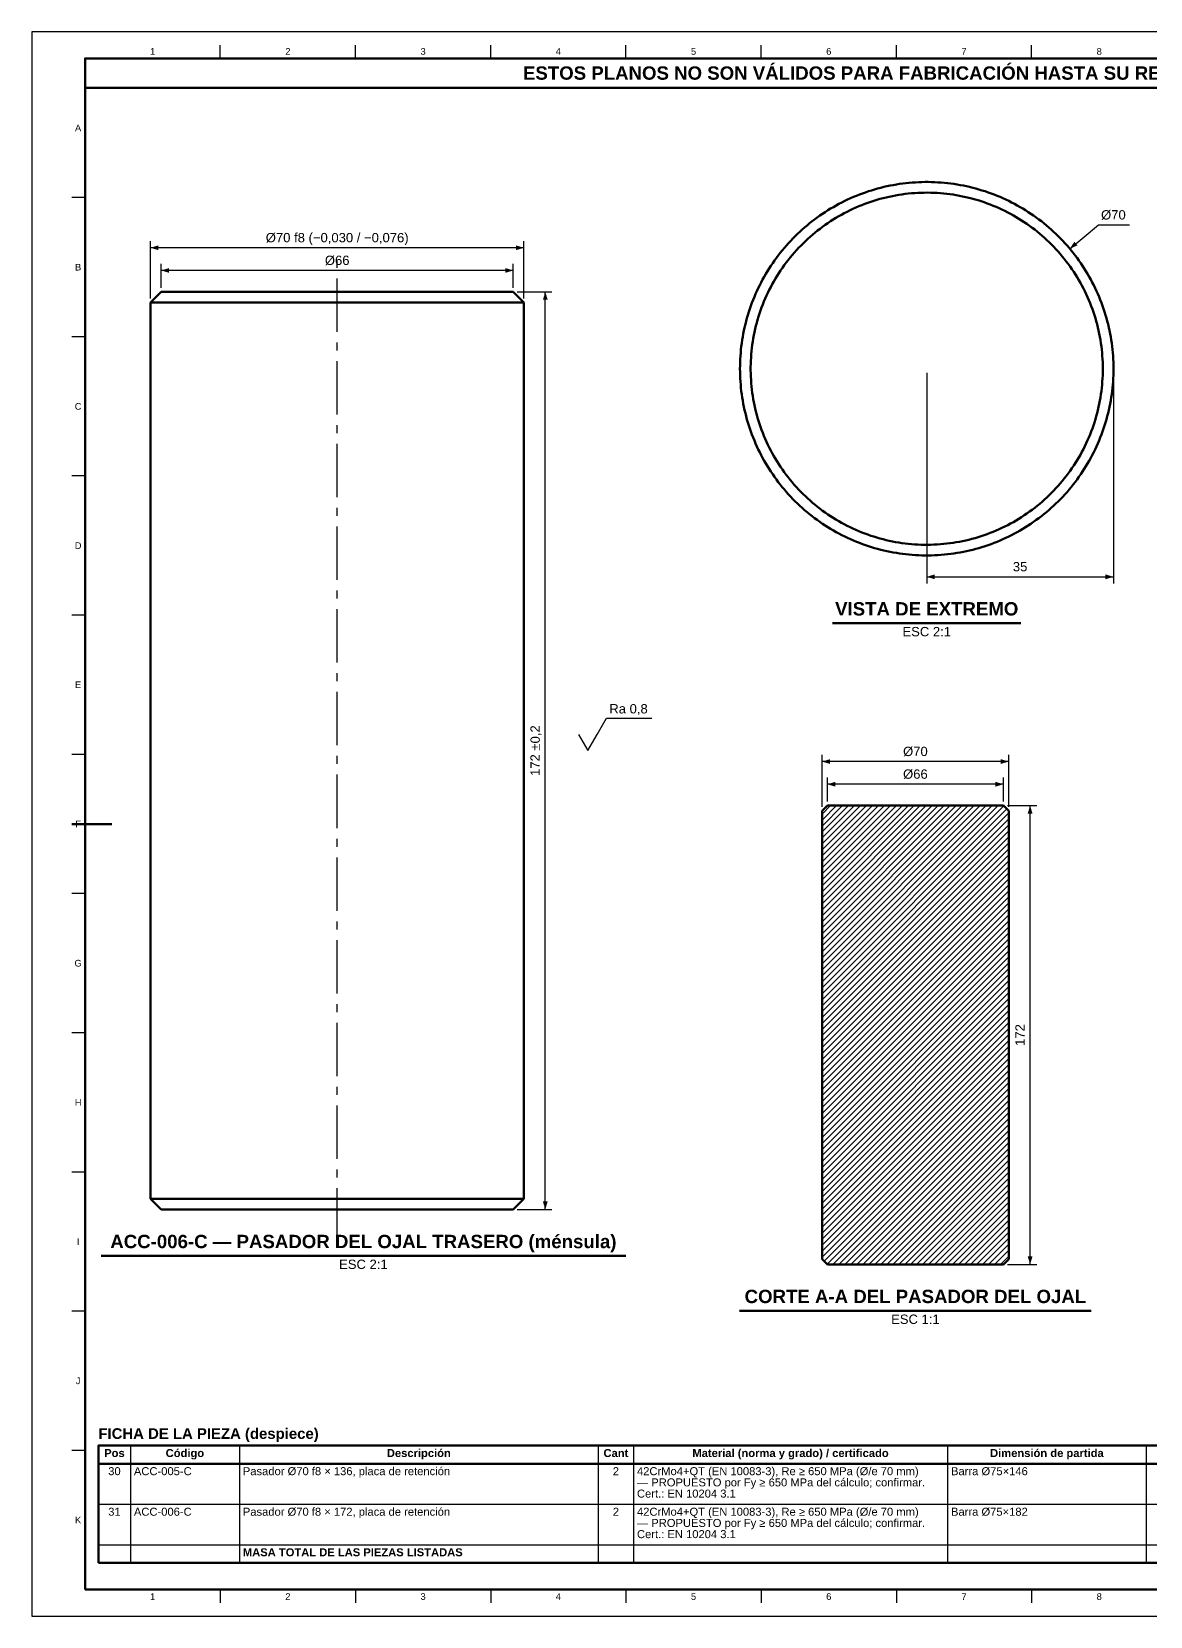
# Model space of a CAD drawing. Header units: millimetres. Extents: x 0 to 841, y 0 to 594.
# Drawn here: x 0 to 419, y 0 to 594 of the extents above; entities that cross this region are included whole.
import ezdxf
from ezdxf.enums import TextEntityAlignment as Align

# ---------------------------------------------------------------- set-up
doc = ezdxf.new("R2010")
doc.units = ezdxf.units.MM
doc.linetypes.add('EJE', pattern=[31, 20, -4, 3, -4])
for name, color, linetype, lineweight in [('ACH', 7, 'CONTINUOUS', 13), ('COTA', 7, 'CONTINUOUS', 25), ('EJE', 7, 'EJE', 25), ('FINA', 7, 'CONTINUOUS', 25), ('MARCO', 7, 'CONTINUOUS', 70), ('TXT', 7, 'CONTINUOUS', 25), ('VIS', 7, 'CONTINUOUS', 50)]:
    doc.layers.add(name, color=color, linetype=linetype, lineweight=lineweight)
doc.styles.add('STD', font='LiberationSans-Regular.ttf')
doc.styles.add('STDB', font='LiberationSans-Bold.ttf')

msp = doc.modelspace()

# ---------------------------------------------------------------- hatches: boundary and pattern name
at = {"layer": 'ACH'}
h = msp.add_hatch(dxfattribs=at)
h.set_pattern_fill('ANSI31', scale=0.5)
h.paths.add_polyline_path([(366.25, 301.91), (366.25, 133.91), (364.25, 131.91), (298.25, 131.91), (296.25, 133.91), (296.25, 301.91), (298.25, 303.91), (364.25, 303.91)])

# ---------------------------------------------------------------- linework, layer by layer
at = {"layer": 'COTA'}
for p, q in [((389.12, 512.65), (399.85, 521.65)), ((399.85, 521.65), (411.46, 521.65)), ((44.52, 494), (44.52, 515.5)), ((184.52, 513), (44.52, 513)), ((184.52, 494), (184.52, 515.5)), ((48.52, 498), (48.52, 507)), ((180.52, 498), (180.52, 507)), ((180.52, 504.5), (48.52, 504.5)), ((182.02, 496.5), (195.02, 496.5)), ((192.52, 152.5), (192.52, 496.5)), ((335.5, 466.16), (335.5, 387.16)), ((405.5, 466.16), (405.5, 387.16)), ((335.5, 389.66), (405.5, 389.66)), ((296.25, 303.41), (296.25, 322.91)), ((366.25, 303.41), (366.25, 322.91)), ((366.25, 320.41), (296.25, 320.41)), ((298.25, 305.41), (298.25, 314.41)), ((364.25, 311.91), (298.25, 311.91)), ((364.25, 305.41), (364.25, 314.41)), ((365.75, 303.91), (376.75, 303.91)), ((374.25, 131.91), (374.25, 303.91)), ((182.02, 152.5), (195.02, 152.5)), ((365.75, 131.91), (376.75, 131.91))]:
    msp.add_line(p, q, dxfattribs=at)
for points in [[(212.02, 330.6), (215.52, 336.7), (232.5, 336.7)], [(205.02, 330.6), (208.52, 324.5), (212.02, 330.6)]]:
    msp.add_lwpolyline(points, dxfattribs=at)
for points in [[(44.52, 513), (47.52, 512.1), (47.52, 513.9)], [(184.52, 513), (181.52, 513.9), (181.52, 512.1)], [(389.12, 512.65), (392, 513.89), (390.84, 515.27)], [(48.52, 504.5), (51.52, 503.6), (51.52, 505.4)], [(180.52, 504.5), (177.52, 505.4), (177.52, 503.6)], [(192.52, 496.5), (191.62, 493.5), (193.42, 493.5)], [(335.5, 389.66), (338.5, 388.76), (338.5, 390.56)], [(405.5, 389.66), (402.5, 390.56), (402.5, 388.76)], [(296.25, 320.41), (299.25, 319.51), (299.25, 321.31)], [(366.25, 320.41), (363.25, 321.31), (363.25, 319.51)], [(298.25, 311.91), (301.25, 311.01), (301.25, 312.81)], [(364.25, 311.91), (361.25, 312.81), (361.25, 311.01)], [(374.25, 303.91), (373.35, 300.91), (375.15, 300.91)], [(192.52, 152.5), (193.42, 155.5), (191.62, 155.5)], [(374.25, 131.91), (375.15, 134.91), (373.35, 134.91)]]:
    msp.add_solid(points, dxfattribs=at)
at = {"layer": 'EJE'}
msp.add_line((114.52, 140.5), (114.52, 508.5), dxfattribs=at)
at = {"layer": 'FINA'}
for p, q in [((70.69, 584), (70.69, 589)), ((121.38, 584), (121.38, 589)), ((172.06, 584), (172.06, 589)), ((222.75, 584), (222.75, 589)), ((273.44, 584), (273.44, 589)), ((324.12, 584), (324.12, 589)), ((374.81, 584), (374.81, 589)), ((20, 531.82), (15, 531.82)), ((20, 479.64), (15, 479.64)), ((20, 427.45), (15, 427.45)), ((20, 375.27), (15, 375.27)), ((20, 323.09), (15, 323.09)), ((20, 270.91), (15, 270.91)), ((20, 218.73), (15, 218.73)), ((20, 166.55), (15, 166.55)), ((20, 114.36), (15, 114.36)), ((20, 62.18), (15, 62.18)), ((37.01, 64), (37.01, 20)), ((77.85, 64), (77.85, 20)), ((212.38, 64), (212.38, 20)), ((225.59, 64), (225.59, 20)), ((343.31, 64), (343.31, 20)), ((417.78, 64), (417.78, 20)), ((25, 57.2), (646, 57.2)), ((25, 42), (646, 42)), ((25, 26.8), (646, 26.8)), ((70.69, 10), (70.69, 5)), ((121.38, 10), (121.38, 5)), ((172.06, 10), (172.06, 5)), ((222.75, 10), (222.75, 5)), ((273.44, 10), (273.44, 5)), ((324.12, 10), (324.12, 5)), ((374.81, 10), (374.81, 5))]:
    msp.add_line(p, q, dxfattribs=at)
msp.add_lwpolyline([(0, 0), (841, 0), (841, 594), (0, 594)], close=True, dxfattribs=at)
at = {"layer": 'MARCO'}
msp.add_line((15, 297), (30, 297), dxfattribs=at)
for points in [[(20, 10), (831, 10), (831, 584), (20, 584)], [(20, 573), (831, 573), (831, 584), (20, 584)]]:
    msp.add_lwpolyline(points, close=True, dxfattribs=at)
at = {"layer": 'VIS'}
for p, q in [((300.17, 372.26), (370.83, 372.26)), ((26, 135.1), (222.66, 135.1)), ((265.3, 114.51), (397.2, 114.51)), ((25, 64), (25, 20)), ((25, 20), (646, 20))]:
    msp.add_line(p, q, dxfattribs=at)
for points in [[(405.5, 467.66), (405.49, 468.86), (405.46, 470.06), (405.41, 471.26), (405.34, 472.46), (405.24, 473.66), (405.13, 474.86), (405, 476.05), (404.84, 477.24), (404.67, 478.43), (404.47, 479.62), (404.26, 480.8), (404.02, 481.98), (403.76, 483.15), (403.49, 484.32), (403.19, 485.49), (402.88, 486.65), (402.54, 487.8), (402.18, 488.95), (401.81, 490.09), (401.41, 491.22), (401, 492.35), (400.57, 493.47), (400.11, 494.59), (399.64, 495.69), (399.15, 496.79), (398.64, 497.88), (398.11, 498.96), (397.57, 500.03), (397, 501.09), (396.42, 502.14), (395.82, 503.18), (395.2, 504.21), (394.56, 505.23), (393.91, 506.24), (393.24, 507.23), (392.55, 508.22), (391.85, 509.19), (391.13, 510.15), (390.39, 511.1), (389.63, 512.04), (388.86, 512.96), (388.08, 513.87), (387.28, 514.77), (386.46, 515.65), (385.63, 516.52), (384.78, 517.37), (383.92, 518.21), (383.05, 519.03), (382.16, 519.84), (381.26, 520.63), (380.34, 521.41), (379.41, 522.17), (378.47, 522.92), (377.51, 523.65), (376.55, 524.36), (375.57, 525.06), (374.58, 525.74), (373.57, 526.4), (372.56, 527.04), (371.54, 527.67), (370.5, 528.28), (369.45, 528.87), (368.4, 529.45), (367.33, 530), (366.26, 530.54), (365.17, 531.06), (364.08, 531.56), (362.98, 532.04), (361.87, 532.5), (360.75, 532.95), (359.63, 533.37), (358.5, 533.77), (357.36, 534.16), (356.21, 534.52), (355.06, 534.87), (353.91, 535.2), (352.75, 535.5), (351.58, 535.79), (350.41, 536.05), (349.23, 536.3), (348.05, 536.53), (346.87, 536.73), (345.68, 536.92), (344.49, 537.08), (343.29, 537.22), (342.1, 537.35), (340.9, 537.45), (339.7, 537.53), (338.5, 537.6), (337.3, 537.64), (336.1, 537.66), (334.9, 537.66), (333.7, 537.64), (332.5, 537.6), (331.3, 537.53), (330.1, 537.45), (328.9, 537.35), (327.71, 537.22), (326.51, 537.08), (325.32, 536.92), (324.13, 536.73), (322.95, 536.53), (321.77, 536.3), (320.59, 536.05), (319.42, 535.79), (318.25, 535.5), (317.09, 535.2), (315.94, 534.87), (314.79, 534.52), (313.64, 534.16), (312.5, 533.77), (311.37, 533.37), (310.25, 532.95), (309.13, 532.5), (308.02, 532.04), (306.92, 531.56), (305.83, 531.06), (304.74, 530.54), (303.67, 530), (302.6, 529.45), (301.55, 528.87), (300.5, 528.28), (299.46, 527.67), (298.44, 527.04), (297.43, 526.4), (296.42, 525.74), (295.43, 525.06), (294.45, 524.36), (293.49, 523.65), (292.53, 522.92), (291.59, 522.17), (290.66, 521.41), (289.74, 520.63), (288.84, 519.84), (287.95, 519.03), (287.08, 518.21), (286.22, 517.37), (285.37, 516.52), (284.54, 515.65), (283.72, 514.77), (282.92, 513.87), (282.14, 512.96), (281.37, 512.04), (280.61, 511.1), (279.87, 510.15), (279.15, 509.19), (278.45, 508.22), (277.76, 507.23), (277.09, 506.24), (276.44, 505.23), (275.8, 504.21), (275.18, 503.18), (274.58, 502.14), (274, 501.09), (273.43, 500.03), (272.89, 498.96), (272.36, 497.88), (271.85, 496.79), (271.36, 495.69), (270.89, 494.59), (270.43, 493.47), (270, 492.35), (269.59, 491.22), (269.19, 490.09), (268.82, 488.95), (268.46, 487.8), (268.12, 486.65), (267.81, 485.49), (267.51, 484.32), (267.24, 483.15), (266.98, 481.98), (266.74, 480.8), (266.53, 479.62), (266.33, 478.43), (266.16, 477.24), (266, 476.05), (265.87, 474.86), (265.76, 473.66), (265.66, 472.46), (265.59, 471.26), (265.54, 470.06), (265.51, 468.86), (265.5, 467.66), (265.51, 466.46), (265.54, 465.26), (265.59, 464.06), (265.66, 462.86), (265.76, 461.66), (265.87, 460.46), (266, 459.27), (266.16, 458.08), (266.33, 456.89), (266.53, 455.7), (266.74, 454.52), (266.98, 453.34), (267.24, 452.17), (267.51, 451), (267.81, 449.83), (268.12, 448.67), (268.46, 447.52), (268.82, 446.37), (269.19, 445.23), (269.59, 444.1), (270, 442.97), (270.43, 441.85), (270.89, 440.73), (271.36, 439.63), (271.85, 438.53), (272.36, 437.44), (272.89, 436.36), (273.43, 435.29), (274, 434.23), (274.58, 433.18), (275.18, 432.14), (275.8, 431.11), (276.44, 430.09), (277.09, 429.08), (277.76, 428.09), (278.45, 427.1), (279.15, 426.13), (279.87, 425.17), (280.61, 424.22), (281.37, 423.28), (282.14, 422.36), (282.92, 421.45), (283.72, 420.55), (284.54, 419.67), (285.37, 418.8), (286.22, 417.95), (287.08, 417.11), (287.95, 416.29), (288.84, 415.48), (289.74, 414.69), (290.66, 413.91), (291.59, 413.15), (292.53, 412.4), (293.49, 411.67), (294.45, 410.96), (295.43, 410.26), (296.42, 409.58), (297.43, 408.92), (298.44, 408.28), (299.46, 407.65), (300.5, 407.04), (301.55, 406.45), (302.6, 405.87), (303.67, 405.32), (304.74, 404.78), (305.83, 404.26), (306.92, 403.76), (308.02, 403.28), (309.13, 402.82), (310.25, 402.37), (311.37, 401.95), (312.5, 401.55), (313.64, 401.16), (314.79, 400.79), (315.94, 400.45), (317.09, 400.12), (318.25, 399.82), (319.42, 399.53), (320.59, 399.27), (321.77, 399.02), (322.95, 398.79), (324.13, 398.59), (325.32, 398.4), (326.51, 398.24), (327.71, 398.1), (328.9, 397.97), (330.1, 397.87), (331.3, 397.79), (332.5, 397.72), (333.7, 397.68), (334.9, 397.66), (336.1, 397.66), (337.3, 397.68), (338.5, 397.72), (339.7, 397.79), (340.9, 397.87), (342.1, 397.97), (343.29, 398.1), (344.49, 398.24), (345.68, 398.4), (346.87, 398.59), (348.05, 398.79), (349.23, 399.02), (350.41, 399.27), (351.58, 399.53), (352.75, 399.82), (353.91, 400.12), (355.06, 400.45), (356.21, 400.79), (357.36, 401.16), (358.5, 401.55), (359.63, 401.95), (360.75, 402.37), (361.87, 402.82), (362.98, 403.28), (364.08, 403.76), (365.17, 404.26), (366.26, 404.78), (367.33, 405.32), (368.4, 405.87), (369.45, 406.45), (370.5, 407.04), (371.54, 407.65), (372.56, 408.28), (373.57, 408.92), (374.58, 409.58), (375.57, 410.26), (376.55, 410.96), (377.51, 411.67), (378.47, 412.4), (379.41, 413.15), (380.34, 413.91), (381.26, 414.69), (382.16, 415.48), (383.05, 416.29), (383.92, 417.11), (384.78, 417.95), (385.63, 418.8), (386.46, 419.67), (387.28, 420.55), (388.08, 421.45), (388.86, 422.36), (389.63, 423.28), (390.39, 424.22), (391.13, 425.17), (391.85, 426.13), (392.55, 427.1), (393.24, 428.09), (393.91, 429.08), (394.56, 430.09), (395.2, 431.11), (395.82, 432.14), (396.42, 433.18), (397, 434.23), (397.57, 435.29), (398.11, 436.36), (398.64, 437.44), (399.15, 438.53), (399.64, 439.63), (400.11, 440.73), (400.57, 441.85), (401, 442.97), (401.41, 444.1), (401.81, 445.23), (402.18, 446.37), (402.54, 447.52), (402.88, 448.67), (403.19, 449.83), (403.49, 451), (403.76, 452.17), (404.02, 453.34), (404.26, 454.52), (404.47, 455.7), (404.67, 456.89), (404.84, 458.08), (405, 459.27), (405.13, 460.46), (405.24, 461.66), (405.34, 462.86), (405.41, 464.06), (405.46, 465.26), (405.49, 466.46), (405.5, 467.66)], [(401.5, 467.66), (401.49, 468.86), (401.46, 470.06), (401.4, 471.26), (401.32, 472.46), (401.23, 473.66), (401.11, 474.86), (400.96, 476.05), (400.8, 477.24), (400.62, 478.43), (400.41, 479.61), (400.18, 480.79), (399.93, 481.97), (399.66, 483.14), (399.37, 484.31), (399.05, 485.47), (398.72, 486.62), (398.36, 487.77), (397.99, 488.91), (397.59, 490.04), (397.17, 491.17), (396.73, 492.29), (396.27, 493.4), (395.79, 494.5), (395.3, 495.6), (394.78, 496.68), (394.24, 497.76), (393.68, 498.82), (393.1, 499.88), (392.51, 500.92), (391.89, 501.95), (391.26, 502.97), (390.61, 503.98), (389.93, 504.98), (389.25, 505.97), (388.54, 506.94), (387.82, 507.9), (387.07, 508.84), (386.32, 509.78), (385.54, 510.69), (384.75, 511.6), (383.94, 512.49), (383.12, 513.36), (382.28, 514.22), (381.42, 515.07), (380.55, 515.89), (379.66, 516.71), (378.76, 517.5), (377.85, 518.28), (376.92, 519.05), (375.98, 519.79), (375.02, 520.52), (374.05, 521.23), (373.07, 521.92), (372.07, 522.6), (371.07, 523.26), (370.05, 523.89), (369.02, 524.51), (367.98, 525.12), (366.93, 525.7), (365.86, 526.26), (364.79, 526.8), (363.71, 527.33), (362.62, 527.83), (361.52, 528.31), (360.41, 528.78), (359.29, 529.22), (358.17, 529.65), (357.03, 530.05), (355.9, 530.43), (354.75, 530.79), (353.6, 531.13), (352.44, 531.45), (351.27, 531.75), (350.1, 532.02), (348.93, 532.28), (347.75, 532.51), (346.57, 532.73), (345.38, 532.92), (344.19, 533.09), (343, 533.23), (341.8, 533.36), (340.6, 533.46), (339.4, 533.54), (338.2, 533.6), (337, 533.64), (335.8, 533.66), (334.6, 533.65), (333.4, 533.63), (332.2, 533.58), (331, 533.51), (329.8, 533.41), (328.6, 533.3), (327.41, 533.16), (326.22, 533), (325.03, 532.82), (323.84, 532.62), (322.66, 532.4), (321.48, 532.15), (320.31, 531.89), (319.14, 531.6), (317.98, 531.29), (316.83, 530.96), (315.68, 530.61), (314.53, 530.24), (313.4, 529.85), (312.27, 529.44), (311.15, 529), (310.03, 528.55), (308.93, 528.08), (307.83, 527.58), (306.75, 527.07), (305.67, 526.53), (304.6, 525.98), (303.55, 525.41), (302.5, 524.82), (301.46, 524.21), (300.44, 523.58), (299.43, 522.93), (298.43, 522.26), (297.44, 521.58), (296.46, 520.88), (295.5, 520.16), (294.55, 519.42), (293.62, 518.67), (292.69, 517.9), (291.79, 517.11), (290.89, 516.3), (290.01, 515.48), (289.15, 514.65), (288.3, 513.79), (287.47, 512.93), (286.65, 512.05), (285.85, 511.15), (285.07, 510.24), (284.3, 509.31), (283.55, 508.37), (282.82, 507.42), (282.1, 506.45), (281.41, 505.47), (280.73, 504.48), (280.07, 503.48), (279.42, 502.46), (278.8, 501.44), (278.19, 500.4), (277.61, 499.35), (277.04, 498.29), (276.49, 497.22), (275.96, 496.14), (275.45, 495.05), (274.96, 493.95), (274.5, 492.85), (274.05, 491.73), (273.62, 490.61), (273.21, 489.48), (272.82, 488.34), (272.46, 487.2), (272.11, 486.04), (271.79, 484.89), (271.48, 483.72), (271.2, 482.56), (270.94, 481.38), (270.7, 480.2), (270.49, 479.02), (270.29, 477.84), (270.11, 476.65), (269.96, 475.45), (269.83, 474.26), (269.72, 473.06), (269.63, 471.86), (269.57, 470.66), (269.52, 469.46), (269.5, 468.26), (269.5, 467.06), (269.52, 465.86), (269.57, 464.66), (269.63, 463.46), (269.72, 462.26), (269.83, 461.06), (269.96, 459.86), (270.11, 458.67), (270.29, 457.48), (270.49, 456.3), (270.7, 455.12), (270.94, 453.94), (271.2, 452.76), (271.48, 451.6), (271.79, 450.43), (272.11, 449.28), (272.46, 448.12), (272.82, 446.98), (273.21, 445.84), (273.62, 444.71), (274.05, 443.59), (274.5, 442.47), (274.96, 441.37), (275.45, 440.27), (275.96, 439.18), (276.49, 438.1), (277.04, 437.03), (277.61, 435.97), (278.19, 434.92), (278.8, 433.88), (279.42, 432.86), (280.07, 431.84), (280.73, 430.84), (281.41, 429.84), (282.1, 428.87), (282.82, 427.9), (283.55, 426.95), (284.3, 426.01), (285.07, 425.08), (285.85, 424.17), (286.65, 423.27), (287.47, 422.39), (288.3, 421.52), (289.15, 420.67), (290.01, 419.84), (290.89, 419.02), (291.79, 418.21), (292.69, 417.42), (293.62, 416.65), (294.55, 415.9), (295.5, 415.16), (296.46, 414.44), (297.44, 413.74), (298.43, 413.06), (299.43, 412.39), (300.44, 411.74), (301.46, 411.11), (302.5, 410.5), (303.55, 409.91), (304.6, 409.34), (305.67, 408.79), (306.75, 408.25), (307.83, 407.74), (308.93, 407.24), (310.03, 406.77), (311.15, 406.32), (312.27, 405.88), (313.4, 405.47), (314.53, 405.08), (315.68, 404.71), (316.83, 404.36), (317.98, 404.03), (319.14, 403.72), (320.31, 403.43), (321.48, 403.17), (322.66, 402.92), (323.84, 402.7), (325.03, 402.5), (326.22, 402.32), (327.41, 402.16), (328.6, 402.02), (329.8, 401.91), (331, 401.81), (332.2, 401.74), (333.4, 401.69), (334.6, 401.67), (335.8, 401.66), (337, 401.68), (338.2, 401.72), (339.4, 401.78), (340.6, 401.86), (341.8, 401.96), (343, 402.09), (344.19, 402.23), (345.38, 402.4), (346.57, 402.59), (347.75, 402.81), (348.93, 403.04), (350.1, 403.3), (351.27, 403.57), (352.44, 403.87), (353.6, 404.19), (354.75, 404.53), (355.9, 404.89), (357.03, 405.27), (358.17, 405.67), (359.29, 406.1), (360.41, 406.54), (361.52, 407), (362.62, 407.49), (363.71, 407.99), (364.79, 408.52), (365.86, 409.06), (366.93, 409.62), (367.98, 410.2), (369.02, 410.8), (370.05, 411.42), (371.07, 412.06), (372.07, 412.72), (373.07, 413.4), (374.05, 414.09), (375.02, 414.8), (375.98, 415.53), (376.92, 416.27), (377.85, 417.04), (378.76, 417.82), (379.66, 418.61), (380.55, 419.42), (381.42, 420.25), (382.28, 421.1), (383.12, 421.96), (383.94, 422.83), (384.75, 423.72), (385.54, 424.62), (386.32, 425.54), (387.07, 426.48), (387.82, 427.42), (388.54, 428.38), (389.25, 429.35), (389.93, 430.34), (390.61, 431.34), (391.26, 432.35), (391.89, 433.37), (392.51, 434.4), (393.1, 435.44), (393.68, 436.5), (394.24, 437.56), (394.78, 438.64), (395.3, 439.72), (395.79, 440.82), (396.27, 441.92), (396.73, 443.03), (397.17, 444.15), (397.59, 445.27), (397.99, 446.41), (398.36, 447.55), (398.72, 448.7), (399.05, 449.85), (399.37, 451.01), (399.66, 452.18), (399.93, 453.35), (400.18, 454.53), (400.41, 455.71), (400.62, 456.89), (400.8, 458.08), (400.96, 459.27), (401.11, 460.46), (401.23, 461.66), (401.32, 462.86), (401.4, 464.06), (401.46, 465.26), (401.49, 466.46), (401.5, 467.66)], [(48.52, 496.5), (44.52, 492.5)], [(48.52, 496.5), (49.72, 496.5), (50.92, 496.5), (52.12, 496.5), (53.32, 496.5), (54.52, 496.5), (55.72, 496.5), (56.92, 496.5), (58.12, 496.5), (59.32, 496.5), (60.52, 496.5), (61.72, 496.5), (62.92, 496.5), (64.12, 496.5), (65.32, 496.5), (66.52, 496.5), (67.72, 496.5), (68.92, 496.5), (70.12, 496.5), (71.32, 496.5), (72.52, 496.5), (73.72, 496.5), (74.92, 496.5), (76.12, 496.5), (77.32, 496.5), (78.52, 496.5), (79.72, 496.5), (80.92, 496.5), (82.12, 496.5), (83.32, 496.5), (84.52, 496.5), (85.72, 496.5), (86.92, 496.5), (88.12, 496.5), (89.32, 496.5), (90.52, 496.5), (91.72, 496.5), (92.92, 496.5), (94.12, 496.5), (95.32, 496.5), (96.52, 496.5), (97.72, 496.5), (98.92, 496.5), (100.12, 496.5), (101.32, 496.5), (102.52, 496.5), (103.72, 496.5), (104.92, 496.5), (106.12, 496.5), (107.32, 496.5), (108.52, 496.5), (109.72, 496.5), (110.92, 496.5), (112.12, 496.5), (113.32, 496.5), (114.52, 496.5), (115.72, 496.5), (116.92, 496.5), (118.12, 496.5), (119.32, 496.5), (120.52, 496.5), (121.72, 496.5), (122.92, 496.5), (124.12, 496.5), (125.32, 496.5), (126.52, 496.5), (127.72, 496.5), (128.92, 496.5), (130.12, 496.5), (131.32, 496.5), (132.52, 496.5), (133.72, 496.5), (134.92, 496.5), (136.12, 496.5), (137.32, 496.5), (138.52, 496.5), (139.72, 496.5), (140.92, 496.5), (142.12, 496.5), (143.32, 496.5), (144.52, 496.5), (145.72, 496.5), (146.92, 496.5), (148.12, 496.5), (149.32, 496.5), (150.52, 496.5), (151.72, 496.5), (152.92, 496.5), (154.12, 496.5), (155.32, 496.5), (156.52, 496.5), (157.72, 496.5), (158.92, 496.5), (160.12, 496.5), (161.32, 496.5), (162.52, 496.5), (163.72, 496.5), (164.92, 496.5), (166.12, 496.5), (167.32, 496.5), (168.52, 496.5), (169.72, 496.5), (170.92, 496.5), (172.12, 496.5), (173.32, 496.5), (174.52, 496.5), (175.72, 496.5), (176.92, 496.5), (178.12, 496.5), (179.32, 496.5), (180.52, 496.5)], [(184.52, 492.5), (180.52, 496.5)], [(44.52, 492.5), (45.72, 492.5), (46.93, 492.5), (48.14, 492.5), (49.34, 492.5), (50.55, 492.5), (51.76, 492.5), (52.96, 492.5), (54.17, 492.5), (55.38, 492.5), (56.59, 492.5), (57.79, 492.5), (59, 492.5), (60.21, 492.5), (61.41, 492.5), (62.62, 492.5), (63.83, 492.5), (65.03, 492.5), (66.24, 492.5), (67.45, 492.5), (68.65, 492.5), (69.86, 492.5), (71.07, 492.5), (72.27, 492.5), (73.48, 492.5), (74.69, 492.5), (75.9, 492.5), (77.1, 492.5), (78.31, 492.5), (79.52, 492.5), (80.72, 492.5), (81.93, 492.5), (83.14, 492.5), (84.34, 492.5), (85.55, 492.5), (86.76, 492.5), (87.96, 492.5), (89.17, 492.5), (90.38, 492.5), (91.59, 492.5), (92.79, 492.5), (94, 492.5), (95.21, 492.5), (96.41, 492.5), (97.62, 492.5), (98.83, 492.5), (100.03, 492.5), (101.24, 492.5), (102.45, 492.5), (103.65, 492.5), (104.86, 492.5), (106.07, 492.5), (107.27, 492.5), (108.48, 492.5), (109.69, 492.5), (110.9, 492.5), (112.1, 492.5), (113.31, 492.5), (114.52, 492.5), (115.72, 492.5), (116.93, 492.5), (118.14, 492.5), (119.34, 492.5), (120.55, 492.5), (121.76, 492.5), (122.96, 492.5), (124.17, 492.5), (125.38, 492.5), (126.59, 492.5), (127.79, 492.5), (129, 492.5), (130.21, 492.5), (131.41, 492.5), (132.62, 492.5), (133.83, 492.5), (135.03, 492.5), (136.24, 492.5), (137.45, 492.5), (138.65, 492.5), (139.86, 492.5), (141.07, 492.5), (142.27, 492.5), (143.48, 492.5), (144.69, 492.5), (145.9, 492.5), (147.1, 492.5), (148.31, 492.5), (149.52, 492.5), (150.72, 492.5), (151.93, 492.5), (153.14, 492.5), (154.34, 492.5), (155.55, 492.5), (156.76, 492.5), (157.96, 492.5), (159.17, 492.5), (160.38, 492.5), (161.59, 492.5), (162.79, 492.5), (164, 492.5), (165.21, 492.5), (166.41, 492.5), (167.62, 492.5), (168.83, 492.5), (170.03, 492.5), (171.24, 492.5), (172.45, 492.5), (173.65, 492.5), (174.86, 492.5), (176.07, 492.5), (177.27, 492.5), (178.48, 492.5), (179.69, 492.5), (180.9, 492.5), (182.1, 492.5), (183.31, 492.5), (184.52, 492.5)], [(44.52, 492.5), (44.52, 156.5)], [(184.52, 156.5), (184.52, 492.5)], [(298.25, 303.91), (296.25, 301.91)], [(364.25, 303.91), (298.25, 303.91)], [(366.25, 301.91), (364.25, 303.91)], [(296.25, 301.91), (296.25, 133.91)], [(366.25, 133.91), (366.25, 301.91)], [(44.52, 156.5), (45.72, 156.5), (46.93, 156.5), (48.14, 156.5), (49.34, 156.5), (50.55, 156.5), (51.76, 156.5), (52.96, 156.5), (54.17, 156.5), (55.38, 156.5), (56.59, 156.5), (57.79, 156.5), (59, 156.5), (60.21, 156.5), (61.41, 156.5), (62.62, 156.5), (63.83, 156.5), (65.03, 156.5), (66.24, 156.5), (67.45, 156.5), (68.65, 156.5), (69.86, 156.5), (71.07, 156.5), (72.27, 156.5), (73.48, 156.5), (74.69, 156.5), (75.9, 156.5), (77.1, 156.5), (78.31, 156.5), (79.52, 156.5), (80.72, 156.5), (81.93, 156.5), (83.14, 156.5), (84.34, 156.5), (85.55, 156.5), (86.76, 156.5), (87.96, 156.5), (89.17, 156.5), (90.38, 156.5), (91.59, 156.5), (92.79, 156.5), (94, 156.5), (95.21, 156.5), (96.41, 156.5), (97.62, 156.5), (98.83, 156.5), (100.03, 156.5), (101.24, 156.5), (102.45, 156.5), (103.65, 156.5), (104.86, 156.5), (106.07, 156.5), (107.27, 156.5), (108.48, 156.5), (109.69, 156.5), (110.9, 156.5), (112.1, 156.5), (113.31, 156.5), (114.52, 156.5), (115.72, 156.5), (116.93, 156.5), (118.14, 156.5), (119.34, 156.5), (120.55, 156.5), (121.76, 156.5), (122.96, 156.5), (124.17, 156.5), (125.38, 156.5), (126.59, 156.5), (127.79, 156.5), (129, 156.5), (130.21, 156.5), (131.41, 156.5), (132.62, 156.5), (133.83, 156.5), (135.03, 156.5), (136.24, 156.5), (137.45, 156.5), (138.65, 156.5), (139.86, 156.5), (141.07, 156.5), (142.27, 156.5), (143.48, 156.5), (144.69, 156.5), (145.9, 156.5), (147.1, 156.5), (148.31, 156.5), (149.52, 156.5), (150.72, 156.5), (151.93, 156.5), (153.14, 156.5), (154.34, 156.5), (155.55, 156.5), (156.76, 156.5), (157.96, 156.5), (159.17, 156.5), (160.38, 156.5), (161.59, 156.5), (162.79, 156.5), (164, 156.5), (165.21, 156.5), (166.41, 156.5), (167.62, 156.5), (168.83, 156.5), (170.03, 156.5), (171.24, 156.5), (172.45, 156.5), (173.65, 156.5), (174.86, 156.5), (176.07, 156.5), (177.27, 156.5), (178.48, 156.5), (179.69, 156.5), (180.9, 156.5), (182.1, 156.5), (183.31, 156.5), (184.52, 156.5)], [(48.52, 152.5), (44.52, 156.5)], [(184.52, 156.5), (180.52, 152.5)], [(48.52, 152.5), (49.72, 152.5), (50.92, 152.5), (52.12, 152.5), (53.32, 152.5), (54.52, 152.5), (55.72, 152.5), (56.92, 152.5), (58.12, 152.5), (59.32, 152.5), (60.52, 152.5), (61.72, 152.5), (62.92, 152.5), (64.12, 152.5), (65.32, 152.5), (66.52, 152.5), (67.72, 152.5), (68.92, 152.5), (70.12, 152.5), (71.32, 152.5), (72.52, 152.5), (73.72, 152.5), (74.92, 152.5), (76.12, 152.5), (77.32, 152.5), (78.52, 152.5), (79.72, 152.5), (80.92, 152.5), (82.12, 152.5), (83.32, 152.5), (84.52, 152.5), (85.72, 152.5), (86.92, 152.5), (88.12, 152.5), (89.32, 152.5), (90.52, 152.5), (91.72, 152.5), (92.92, 152.5), (94.12, 152.5), (95.32, 152.5), (96.52, 152.5), (97.72, 152.5), (98.92, 152.5), (100.12, 152.5), (101.32, 152.5), (102.52, 152.5), (103.72, 152.5), (104.92, 152.5), (106.12, 152.5), (107.32, 152.5), (108.52, 152.5), (109.72, 152.5), (110.92, 152.5), (112.12, 152.5), (113.32, 152.5), (114.52, 152.5), (115.72, 152.5), (116.92, 152.5), (118.12, 152.5), (119.32, 152.5), (120.52, 152.5), (121.72, 152.5), (122.92, 152.5), (124.12, 152.5), (125.32, 152.5), (126.52, 152.5), (127.72, 152.5), (128.92, 152.5), (130.12, 152.5), (131.32, 152.5), (132.52, 152.5), (133.72, 152.5), (134.92, 152.5), (136.12, 152.5), (137.32, 152.5), (138.52, 152.5), (139.72, 152.5), (140.92, 152.5), (142.12, 152.5), (143.32, 152.5), (144.52, 152.5), (145.72, 152.5), (146.92, 152.5), (148.12, 152.5), (149.32, 152.5), (150.52, 152.5), (151.72, 152.5), (152.92, 152.5), (154.12, 152.5), (155.32, 152.5), (156.52, 152.5), (157.72, 152.5), (158.92, 152.5), (160.12, 152.5), (161.32, 152.5), (162.52, 152.5), (163.72, 152.5), (164.92, 152.5), (166.12, 152.5), (167.32, 152.5), (168.52, 152.5), (169.72, 152.5), (170.92, 152.5), (172.12, 152.5), (173.32, 152.5), (174.52, 152.5), (175.72, 152.5), (176.92, 152.5), (178.12, 152.5), (179.32, 152.5), (180.52, 152.5)], [(298.25, 131.91), (296.25, 133.91)], [(364.25, 131.91), (298.25, 131.91)], [(366.25, 133.91), (364.25, 131.91)]]:
    msp.add_lwpolyline(points, dxfattribs=at)
msp.add_lwpolyline([(25, 57.2), (646, 57.2), (646, 64), (25, 64)], close=True, dxfattribs=at)

# ---------------------------------------------------------------- texts
at = {"layer": 'TXT'}
for s, height, style, p in [('1', 2.5, 'STD', (45.34, 586.6)), ('2', 2.5, 'STD', (96.03, 586.6)), ('3', 2.5, 'STD', (146.72, 586.6)), ('ESTOS PLANOS NO SON VÁLIDOS PARA FABRICACIÓN HASTA SU REVISIÓN Y APROBACIÓN POR UN INGENIERO CALCULISTA HABILITADO.', 5, 'STDB', (425.5, 578.5)), ('4', 2.5, 'STD', (197.41, 586.6)), ('5', 2.5, 'STD', (248.09, 586.6)), ('6', 2.5, 'STD', (298.78, 586.6)), ('7', 2.5, 'STD', (349.47, 586.6)), ('8', 2.5, 'STD', (400.16, 586.6)), ('A', 2.5, 'STD', (17.4, 557.91)), ('B', 2.5, 'STD', (17.4, 505.73)), ('C', 2.5, 'STD', (17.4, 453.55)), ('D', 2.5, 'STD', (17.4, 401.36)), ('E', 2.5, 'STD', (17.4, 349.18)), ('F', 2.5, 'STD', (17.4, 297)), ('G', 2.5, 'STD', (17.4, 244.82)), ('H', 2.5, 'STD', (17.4, 192.64)), ('I', 2.5, 'STD', (17.4, 140.45)), ('J', 2.5, 'STD', (17.4, 88.27)), ('Pos', 3, 'STDB', (31.01, 61.2)), ('Código', 3, 'STDB', (57.43, 61.2)), ('Descripción', 3, 'STDB', (145.12, 61.2)), ('Cant', 3, 'STDB', (218.99, 61.2)), ('Material (norma y grado) / certificado', 3, 'STDB', (284.45, 61.2)), ('Dimensión de partida', 3, 'STDB', (380.54, 61.2)), ('30', 3, 'STD', (31.01, 54.4)), ('2', 3, 'STD', (218.99, 54.4)), ('K', 2.5, 'STD', (17.4, 36.09)), ('31', 3, 'STD', (31.01, 39.2)), ('2', 3, 'STD', (218.99, 39.2)), ('1', 2.5, 'STD', (45.34, 7.4)), ('2', 2.5, 'STD', (96.03, 7.4)), ('3', 2.5, 'STD', (146.72, 7.4)), ('4', 2.5, 'STD', (197.41, 7.4)), ('5', 2.5, 'STD', (248.09, 7.4)), ('6', 2.5, 'STD', (298.78, 7.4)), ('7', 2.5, 'STD', (349.47, 7.4)), ('8', 2.5, 'STD', (400.16, 7.4))]:
    msp.add_text(s, height=height, dxfattribs=dict(at, style=style)).set_placement(p, align=Align.MIDDLE_CENTER)
at = {"layer": 'TXT', "style": 'STD'}
for s, p in [('Ø70', (400.85, 522.55)), ('Ra 0,8', (216.52, 337.4))]:
    msp.add_text(s, height=3.5, dxfattribs=at).set_placement(p, align=Align.BOTTOM_LEFT)
for s, rotation, p in [('Ø70 f8 (−0,030 / −0,076)', 360, (114.52, 514)), ('Ø66', 360, (114.52, 505.5)), ('172 ±0,2', 90, (191.52, 324.5)), ('Ø70', 360, (331.25, 321.41)), ('Ø66', 360, (331.25, 312.91)), ('172', 90, (373.25, 217.91))]:
    msp.add_text(s, height=3.5, rotation=rotation, dxfattribs=at).set_placement(p, align=Align.BOTTOM_CENTER)
at = {"layer": 'TXT'}
for s, height, style, p in [('35', 3.5, 'STD', (370.5, 390.66)), ('VISTA DE EXTREMO', 5, 'STDB', (335.5, 373.66)), ('ACC-006-C — PASADOR DEL OJAL TRASERO (ménsula)', 5, 'STDB', (124.33, 136.5)), ('CORTE A-A DEL PASADOR DEL OJAL', 5, 'STDB', (331.25, 115.91))]:
    msp.add_text(s, height=height, dxfattribs=dict(at, style=style)).set_placement(p, align=Align.BOTTOM_CENTER)
at = {"layer": 'TXT', "style": 'STD'}
for s, p in [('ESC 2:1', (335.5, 370.86)), ('ESC 2:1', (124.33, 133.7)), ('ESC 1:1', (331.25, 113.11))]:
    msp.add_text(s, height=3.5, dxfattribs=at).set_placement(p, align=Align.TOP_CENTER)
at = {"layer": 'TXT', "style": 'STDB'}
msp.add_text('FICHA DE LA PIEZA (despiece)', height=4, dxfattribs=at).set_placement((25, 70.5), align=Align.TOP_LEFT)
at = {"layer": 'TXT'}
for s, style, p in [('ACC-005-C', 'STD', (38.31, 54.4)), ('Pasador Ø70 f8 × 136, placa de retención', 'STD', (79.15, 54.4)), ('42CrMo4+QT (EN 10083-3), Re ≥ 650 MPa (Ø/e 70 mm)', 'STD', (226.89, 54.4)), ('Barra Ø75×146', 'STD', (344.61, 54.4)), ('— PROPUESTO por Fy ≥ 650 MPa del cálculo; confirmar.', 'STD', (226.89, 50.2)), ('Cert.: EN 10204 3.1', 'STD', (226.89, 46)), ('ACC-006-C', 'STD', (38.31, 39.2)), ('Pasador Ø70 f8 × 172, placa de retención', 'STD', (79.15, 39.2)), ('— PROPUESTO por Fy ≥ 650 MPa del cálculo; confirmar.', 'STD', (226.89, 35)), ('42CrMo4+QT (EN 10083-3), Re ≥ 650 MPa (Ø/e 70 mm)', 'STD', (226.89, 39.2)), ('Barra Ø75×182', 'STD', (344.61, 39.2)), ('Cert.: EN 10204 3.1', 'STD', (226.89, 30.8)), ('MASA TOTAL DE LAS PIEZAS LISTADAS', 'STDB', (79.15, 24))]:
    msp.add_text(s, height=3, dxfattribs=dict(at, style=style)).set_placement(p, align=Align.MIDDLE_LEFT)

doc.saveas('drawing.dxf')
